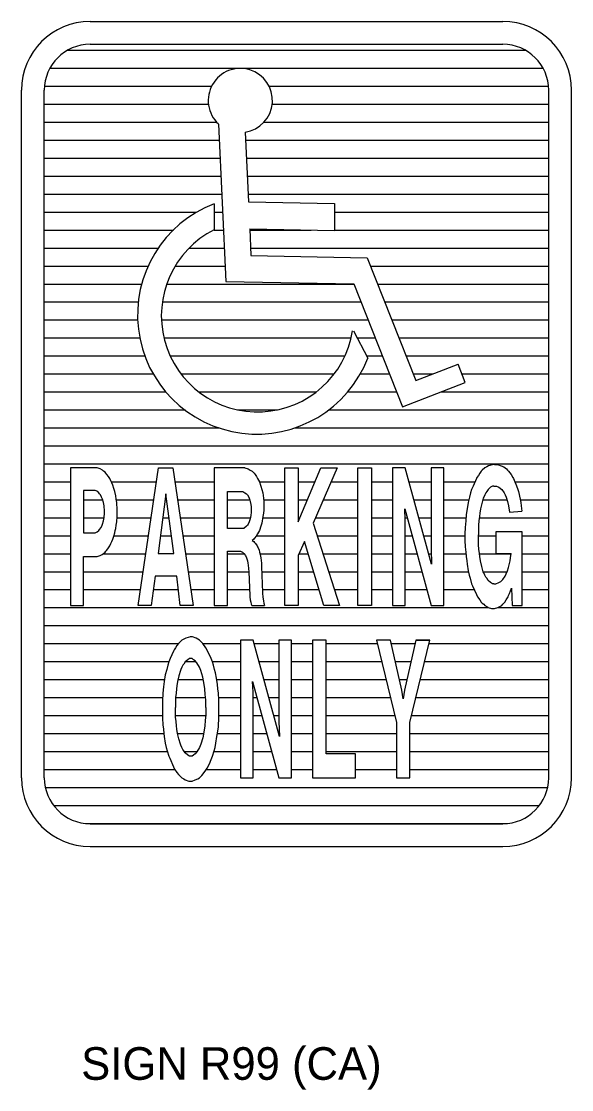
# Model space of a CAD drawing. Extents: x -1257 to -1074, y 318 to 440.
# Drawn here: x -1213.53 to -1201.72, y 355.38 to 378.32 of the extents above; entities that cross this region are included whole.
import ezdxf

# ---------------------------------------------------------------- set-up
doc = ezdxf.new("R2010")
doc.units = 0
doc.layers.add('mc_MISC-CONST-anno', color=7, linetype='Continuous')
doc.layers.add('rd_CONST-DETAIL', color=7, linetype='Continuous')

msp = doc.modelspace()

# ---------------------------------------------------------------- linework, layer by layer
at = {"layer": 'rd_CONST-DETAIL'}
for p, q in [((-1212.051, 378.318), (-1203.193, 378.318)), ((-1212.051, 377.826), (-1203.193, 377.826)), ((-1212.535, 377.697), (-1202.708, 377.697)), ((-1212.915, 377.311), (-1202.33, 377.311)), ((-1213.527, 362.078), (-1213.527, 376.841)), ((-1213.035, 362.078), (-1213.035, 376.841)), ((-1213.029, 376.925), (-1209.444, 376.925)), ((-1208.213, 376.925), (-1202.216, 376.925)), ((-1202.209, 362.078), (-1202.209, 376.841)), ((-1201.716, 362.078), (-1201.716, 376.841)), ((-1213.035, 376.539), (-1209.508, 376.539)), ((-1208.146, 376.539), (-1202.209, 376.539)), ((-1213.035, 376.153), (-1209.329, 376.153)), ((-1208.324, 376.153), (-1202.209, 376.153)), ((-1209.297, 376.116), (-1209.297, 376.116)), ((-1209.295, 376.114), (-1209.138, 372.734)), ((-1208.723, 375.939), (-1208.654, 374.442)), ((-1213.035, 375.767), (-1209.279, 375.767)), ((-1208.715, 375.767), (-1202.209, 375.767)), ((-1213.035, 375.381), (-1209.261, 375.381)), ((-1208.697, 375.381), (-1202.209, 375.381)), ((-1213.035, 374.995), (-1209.243, 374.995)), ((-1208.679, 374.995), (-1202.209, 374.995)), ((-1213.035, 374.609), (-1209.225, 374.609)), ((-1208.661, 374.609), (-1202.209, 374.609)), ((-1209.388, 374.403), (-1209.388, 373.844)), ((-1208.654, 374.442), (-1206.807, 374.407)), ((-1206.807, 374.407), (-1206.808, 373.827)), ((-1213.035, 374.223), (-1209.766, 374.223)), ((-1209.388, 374.223), (-1209.207, 374.223)), ((-1206.808, 374.223), (-1202.209, 374.223)), ((-1213.035, 373.837), (-1210.262, 373.837)), ((-1209.388, 373.837), (-1209.189, 373.837)), ((-1208.627, 373.862), (-1206.808, 373.827)), ((-1208.627, 373.862), (-1208.6, 373.292)), ((-1208.625, 373.837), (-1207.309, 373.837)), ((-1206.808, 373.837), (-1202.209, 373.837)), ((-1213.035, 373.451), (-1210.592, 373.451)), ((-1209.927, 373.451), (-1209.171, 373.451)), ((-1208.608, 373.451), (-1202.209, 373.451)), ((-1208.6, 373.292), (-1206.106, 373.244)), ((-1206.106, 373.244), (-1205.062, 370.605)), ((-1213.035, 373.065), (-1210.81, 373.065)), ((-1210.227, 373.065), (-1209.153, 373.065)), ((-1206.035, 373.065), (-1202.209, 373.065)), ((-1209.138, 372.734), (-1206.388, 372.681)), ((-1213.035, 372.679), (-1210.94, 372.679)), ((-1210.408, 372.679), (-1206.387, 372.679)), ((-1206.388, 372.681), (-1205.344, 370.042)), ((-1205.883, 372.679), (-1202.209, 372.679)), ((-1213.035, 372.293), (-1211.019, 372.293)), ((-1210.502, 372.293), (-1206.234, 372.293)), ((-1205.73, 372.293), (-1202.209, 372.293)), ((-1213.035, 371.907), (-1211.033, 371.907)), ((-1210.521, 371.907), (-1206.082, 371.907)), ((-1205.577, 371.907), (-1202.209, 371.907)), ((-1206.4, 371.672), (-1206.091, 371.088)), ((-1213.035, 371.521), (-1210.99, 371.521)), ((-1210.467, 371.521), (-1206.446, 371.521)), ((-1206.328, 371.521), (-1205.929, 371.521)), ((-1205.424, 371.521), (-1202.209, 371.521)), ((-1213.035, 371.135), (-1210.875, 371.135)), ((-1210.334, 371.135), (-1206.579, 371.135)), ((-1206.112, 371.135), (-1205.776, 371.135)), ((-1205.272, 371.135), (-1202.209, 371.135)), ((-1205.062, 370.605), (-1204.154, 370.959)), ((-1204, 370.564), (-1204.154, 370.959)), ((-1213.035, 370.749), (-1210.695, 370.749)), ((-1210.103, 370.749), (-1206.811, 370.749)), ((-1206.249, 370.749), (-1205.623, 370.749)), ((-1205.119, 370.749), (-1204.692, 370.749)), ((-1204.072, 370.749), (-1202.209, 370.749)), ((-1205.344, 370.042), (-1204, 370.564)), ((-1213.035, 370.363), (-1210.43, 370.363)), ((-1209.72, 370.363), (-1207.194, 370.363)), ((-1206.508, 370.363), (-1205.471, 370.363)), ((-1204.517, 370.363), (-1202.209, 370.363)), ((-1213.035, 369.977), (-1210.006, 369.977)), ((-1208.885, 369.977), (-1208.029, 369.977)), ((-1206.917, 369.977), (-1202.209, 369.977)), ((-1213.035, 369.591), (-1209.288, 369.591)), ((-1207.653, 369.591), (-1202.209, 369.591)), ((-1213.035, 369.205), (-1202.209, 369.205)), ((-1213.035, 368.819), (-1202.209, 368.819)), ((-1213.035, 368.433), (-1212.475, 368.433)), ((-1211.598, 368.433), (-1210.626, 368.433)), ((-1210.234, 368.433), (-1209.389, 368.433)), ((-1208.418, 368.433), (-1207.872, 368.433)), ((-1207.589, 368.433), (-1207.224, 368.433)), ((-1206.881, 368.433), (-1206.302, 368.433)), ((-1206.009, 368.433), (-1205.559, 368.433)), ((-1205.206, 368.433), (-1204.733, 368.433)), ((-1204.461, 368.433), (-1203.79, 368.433)), ((-1202.935, 368.433), (-1202.209, 368.433)), ((-1213.035, 368.047), (-1212.475, 368.047)), ((-1212.193, 368.047), (-1211.781, 368.047)), ((-1211.49, 368.047), (-1210.683, 368.047)), ((-1210.441, 368.047), (-1210.408, 368.047)), ((-1210.176, 368.047), (-1209.389, 368.047)), ((-1209.106, 368.047), (-1208.629, 368.047)), ((-1208.327, 368.047), (-1207.872, 368.047)), ((-1207.589, 368.047), (-1207.387, 368.047)), ((-1207.048, 368.047), (-1206.302, 368.047)), ((-1206.009, 368.047), (-1205.559, 368.047)), ((-1205.1, 368.047), (-1204.733, 368.047)), ((-1204.461, 368.047), (-1203.922, 368.047)), ((-1203.623, 368.047), (-1203.102, 368.047)), ((-1202.817, 368.047), (-1202.209, 368.047)), ((-1213.035, 367.661), (-1212.475, 367.661)), ((-1212.193, 367.661), (-1211.753, 367.661)), ((-1211.473, 367.661), (-1210.741, 367.661)), ((-1210.492, 367.661), (-1210.357, 367.661)), ((-1210.119, 367.661), (-1209.389, 367.661)), ((-1209.106, 367.661), (-1208.611, 367.661)), ((-1208.346, 367.661), (-1207.872, 367.661)), ((-1207.589, 367.661), (-1207.55, 367.661)), ((-1207.215, 367.661), (-1206.302, 367.661)), ((-1206.009, 367.661), (-1205.559, 367.661)), ((-1205.289, 367.661), (-1205.247, 367.661)), ((-1204.995, 367.661), (-1204.733, 367.661)), ((-1204.461, 367.661), (-1203.985, 367.661)), ((-1203.7, 367.661), (-1202.209, 367.661)), ((-1213.035, 367.275), (-1212.475, 367.275)), ((-1211.542, 367.275), (-1210.798, 367.275)), ((-1210.542, 367.275), (-1210.307, 367.275)), ((-1210.061, 367.275), (-1209.389, 367.275)), ((-1208.484, 367.275), (-1207.872, 367.275)), ((-1207.178, 367.275), (-1206.302, 367.275)), ((-1206.009, 367.275), (-1205.559, 367.275)), ((-1205.287, 367.275), (-1205.141, 367.275)), ((-1204.89, 367.275), (-1204.733, 367.275)), ((-1204.461, 367.275), (-1204.011, 367.275)), ((-1203.718, 367.275), (-1203.341, 367.275)), ((-1202.776, 367.275), (-1202.209, 367.275)), ((-1213.035, 366.889), (-1212.475, 366.889)), ((-1211.772, 366.889), (-1210.856, 366.889)), ((-1210.004, 366.889), (-1209.389, 366.889)), ((-1209.106, 366.889), (-1208.746, 366.889)), ((-1208.409, 366.889), (-1207.872, 366.889)), ((-1207.571, 366.889), (-1207.373, 366.889)), ((-1207.055, 366.889), (-1206.302, 366.889)), ((-1206.009, 366.889), (-1205.559, 366.889)), ((-1205.287, 366.889), (-1205.036, 366.889)), ((-1204.784, 366.889), (-1204.73, 366.889)), ((-1204.461, 366.889), (-1203.987, 366.889)), ((-1203.696, 366.889), (-1203.018, 366.889)), ((-1202.776, 366.889), (-1202.209, 366.889)), ((-1213.035, 366.503), (-1212.475, 366.503)), ((-1212.193, 366.503), (-1210.913, 366.503)), ((-1209.946, 366.503), (-1209.389, 366.503)), ((-1209.106, 366.503), (-1208.646, 366.503)), ((-1208.37, 366.503), (-1207.872, 366.503)), ((-1207.589, 366.503), (-1207.255, 366.503)), ((-1206.931, 366.503), (-1206.302, 366.503)), ((-1206.009, 366.503), (-1205.559, 366.503)), ((-1205.287, 366.503), (-1204.931, 366.503)), ((-1204.461, 366.503), (-1203.933, 366.503)), ((-1203.614, 366.503), (-1203.099, 366.503)), ((-1202.776, 366.503), (-1202.209, 366.503)), ((-1213.035, 366.117), (-1212.475, 366.117)), ((-1212.193, 366.117), (-1210.971, 366.117)), ((-1210.693, 366.117), (-1210.16, 366.117)), ((-1209.889, 366.117), (-1209.389, 366.117)), ((-1209.106, 366.117), (-1208.63, 366.117)), ((-1208.355, 366.117), (-1207.872, 366.117)), ((-1207.589, 366.117), (-1207.138, 366.117)), ((-1206.808, 366.117), (-1206.302, 366.117)), ((-1206.009, 366.117), (-1205.559, 366.117)), ((-1205.287, 366.117), (-1204.825, 366.117)), ((-1204.461, 366.117), (-1203.807, 366.117)), ((-1203.019, 366.117), (-1203.006, 366.117)), ((-1202.776, 366.117), (-1202.209, 366.117)), ((-1213.035, 365.731), (-1203.503, 365.731)), ((-1203.305, 365.731), (-1202.209, 365.731)), ((-1213.035, 365.345), (-1202.209, 365.345)), ((-1213.035, 364.959), (-1210.157, 364.959)), ((-1209.631, 364.959), (-1208.827, 364.959)), ((-1208.535, 364.959), (-1208, 364.959)), ((-1207.728, 364.959), (-1207.278, 364.959)), ((-1206.985, 364.959), (-1205.89, 364.959)), ((-1205.588, 364.959), (-1205.076, 364.959)), ((-1204.774, 364.959), (-1202.209, 364.959)), ((-1213.035, 364.573), (-1210.361, 364.573)), ((-1210.001, 364.573), (-1209.785, 364.573)), ((-1209.426, 364.573), (-1208.827, 364.573)), ((-1208.43, 364.573), (-1208, 364.573)), ((-1207.728, 364.573), (-1207.278, 364.573)), ((-1206.985, 364.573), (-1205.796, 364.573)), ((-1205.501, 364.573), (-1205.163, 364.573)), ((-1204.868, 364.573), (-1202.209, 364.573)), ((-1213.035, 364.188), (-1210.453, 364.188)), ((-1210.165, 364.188), (-1209.623, 364.188)), ((-1209.335, 364.188), (-1208.827, 364.188)), ((-1208.324, 364.188), (-1208, 364.188)), ((-1207.728, 364.188), (-1207.278, 364.188)), ((-1206.985, 364.188), (-1205.703, 364.188)), ((-1205.414, 364.188), (-1205.25, 364.188)), ((-1204.961, 364.188), (-1202.209, 364.188)), ((-1213.035, 363.802), (-1210.496, 363.802)), ((-1210.218, 363.802), (-1209.574, 363.802)), ((-1209.291, 363.802), (-1208.827, 363.802)), ((-1208.554, 363.802), (-1208.47, 363.802)), ((-1208.219, 363.802), (-1208, 363.802)), ((-1207.728, 363.802), (-1207.278, 363.802)), ((-1206.985, 363.802), (-1205.609, 363.802)), ((-1205.336, 363.802), (-1205.328, 363.802)), ((-1205.055, 363.802), (-1202.209, 363.802)), ((-1213.035, 363.416), (-1210.501, 363.416)), ((-1210.218, 363.416), (-1209.57, 363.416)), ((-1209.287, 363.416), (-1208.827, 363.416)), ((-1208.554, 363.416), (-1208.365, 363.416)), ((-1208.113, 363.416), (-1208, 363.416)), ((-1207.728, 363.416), (-1207.278, 363.416)), ((-1206.985, 363.416), (-1205.515, 363.416)), ((-1205.149, 363.416), (-1202.209, 363.416)), ((-1213.035, 363.03), (-1210.469, 363.03)), ((-1210.176, 363.03), (-1209.616, 363.03)), ((-1209.317, 363.03), (-1208.827, 363.03)), ((-1208.554, 363.03), (-1208.26, 363.03)), ((-1208.008, 363.03), (-1207.992, 363.03)), ((-1207.728, 363.03), (-1207.278, 363.03)), ((-1206.985, 363.03), (-1205.479, 363.03)), ((-1205.186, 363.03), (-1202.209, 363.03)), ((-1213.035, 362.644), (-1210.392, 362.644)), ((-1210.029, 362.644), (-1209.754, 362.644)), ((-1209.396, 362.644), (-1208.827, 362.644)), ((-1208.554, 362.644), (-1208.154, 362.644)), ((-1207.728, 362.644), (-1207.278, 362.644)), ((-1206.985, 362.644), (-1205.479, 362.644)), ((-1205.186, 362.644), (-1202.209, 362.644)), ((-1213.035, 362.258), (-1210.234, 362.258)), ((-1209.558, 362.258), (-1208.827, 362.258)), ((-1208.554, 362.258), (-1208.049, 362.258)), ((-1207.728, 362.258), (-1207.278, 362.258)), ((-1206.357, 362.258), (-1205.479, 362.258)), ((-1205.186, 362.258), (-1202.209, 362.258)), ((-1213.011, 361.872), (-1202.234, 361.872)), ((-1212.833, 361.486), (-1202.41, 361.486)), ((-1212.132, 361.1), (-1203.122, 361.1)), ((-1212.051, 361.093), (-1203.193, 361.093)), ((-1212.051, 360.601), (-1203.193, 360.601))]:
    msp.add_line(p, q, dxfattribs=at)
for points in [[(-1203.394, 368.802), (-1203.498, 368.779), (-1203.54, 368.756), (-1203.582, 368.732), (-1203.634, 368.686), (-1203.655, 368.663), (-1203.687, 368.616), (-1203.718, 368.57), (-1203.749, 368.523), (-1203.76, 368.5), (-1203.833, 368.337), (-1203.865, 368.267), (-1203.885, 368.198), (-1203.906, 368.105), (-1203.938, 367.988), (-1203.959, 367.849), (-1203.98, 367.733), (-1203.99, 367.593), (-1204.001, 367.454), (-1204.011, 367.314), (-1204.011, 367.244)], [(-1203.373, 368.802), (-1203.404, 368.802)], [(-1203.373, 368.802), (-1203.31, 368.802), (-1203.226, 368.779), (-1203.174, 368.756), (-1203.111, 368.709), (-1203.09, 368.686), (-1203.069, 368.663), (-1203.017, 368.593), (-1202.975, 368.523), (-1202.965, 368.5), (-1202.933, 368.43), (-1202.912, 368.384), (-1202.881, 368.291), (-1202.86, 368.221), (-1202.818, 368.058), (-1202.808, 367.988), (-1202.797, 367.919), (-1202.787, 367.802)], [(-1211.9, 368.732), (-1212.475, 368.732), (-1212.475, 365.78), (-1212.193, 365.78), (-1212.193, 366.826), (-1211.9, 366.826)], [(-1211.9, 366.826), (-1211.837, 366.849), (-1211.795, 366.872), (-1211.764, 366.896), (-1211.732, 366.919), (-1211.711, 366.942), (-1211.69, 366.965), (-1211.659, 367.012), (-1211.628, 367.058), (-1211.607, 367.105), (-1211.586, 367.151), (-1211.565, 367.198), (-1211.544, 367.268), (-1211.523, 367.337), (-1211.513, 367.384), (-1211.502, 367.43), (-1211.492, 367.5), (-1211.481, 367.57), (-1211.471, 367.686), (-1211.471, 367.756), (-1211.471, 367.849), (-1211.481, 367.965), (-1211.481, 367.988), (-1211.492, 368.058), (-1211.502, 368.128), (-1211.523, 368.221), (-1211.544, 368.291), (-1211.565, 368.36), (-1211.586, 368.407), (-1211.607, 368.453), (-1211.628, 368.5), (-1211.659, 368.546), (-1211.69, 368.593), (-1211.711, 368.616), (-1211.732, 368.639), (-1211.764, 368.663), (-1211.785, 368.686), (-1211.837, 368.709), (-1211.9, 368.732)], [(-1211.021, 365.78), (-1210.581, 368.732), (-1210.278, 368.732), (-1209.839, 365.78), (-1210.121, 365.78), (-1210.194, 366.407), (-1210.655, 366.407), (-1210.738, 365.78), (-1211.021, 365.78)], [(-1208.73, 368.732), (-1209.389, 368.732), (-1209.389, 365.78), (-1209.106, 365.78), (-1209.106, 366.942), (-1208.855, 366.942)], [(-1208.73, 368.732), (-1208.656, 368.709), (-1208.614, 368.686), (-1208.573, 368.663), (-1208.552, 368.639), (-1208.531, 368.616), (-1208.51, 368.593), (-1208.478, 368.546), (-1208.458, 368.5), (-1208.416, 368.43), (-1208.395, 368.36), (-1208.384, 368.337), (-1208.363, 368.267), (-1208.342, 368.198), (-1208.332, 368.081), (-1208.322, 368.012), (-1208.322, 367.919), (-1208.322, 367.826), (-1208.332, 367.756), (-1208.342, 367.686), (-1208.363, 367.547), (-1208.384, 367.477), (-1208.416, 367.384), (-1208.458, 367.314), (-1208.489, 367.268), (-1208.52, 367.221), (-1208.541, 367.198), (-1208.573, 367.175), (-1208.541, 367.151), (-1208.52, 367.128), (-1208.499, 367.105), (-1208.468, 367.058), (-1208.458, 367.035), (-1208.447, 367.012), (-1208.426, 366.965), (-1208.416, 366.919), (-1208.405, 366.872), (-1208.384, 366.803), (-1208.374, 366.686), (-1208.374, 366.617), (-1208.353, 366.059), (-1208.353, 366.035), (-1208.342, 365.966), (-1208.332, 365.873), (-1208.322, 365.826), (-1208.311, 365.78)], [(-1207.872, 365.78), (-1207.872, 368.732), (-1207.589, 368.732), (-1207.589, 367.57), (-1207.097, 368.732), (-1206.752, 368.732), (-1207.265, 367.547), (-1206.7, 365.78), (-1207.035, 365.78), (-1207.453, 367.151), (-1207.589, 366.849), (-1207.589, 365.78), (-1207.872, 365.78)], [(-1206.302, 365.78), (-1206.302, 368.732), (-1206.009, 368.732), (-1206.009, 365.78), (-1206.302, 365.78)], [(-1205.559, 368.732), (-1205.559, 365.78), (-1205.287, 365.78), (-1205.287, 367.616), (-1205.298, 367.849), (-1204.733, 365.78), (-1204.461, 365.78), (-1204.461, 368.732), (-1204.733, 368.732), (-1204.733, 366.989), (-1204.722, 366.663), (-1205.287, 368.732), (-1205.559, 368.732)], [(-1203.383, 368.337), (-1203.415, 368.337), (-1203.457, 368.314), (-1203.509, 368.267), (-1203.54, 368.221), (-1203.561, 368.198), (-1203.582, 368.151), (-1203.603, 368.105), (-1203.613, 368.081), (-1203.645, 367.965), (-1203.676, 367.849), (-1203.687, 367.756), (-1203.697, 367.686), (-1203.708, 367.593), (-1203.718, 367.5), (-1203.718, 367.43), (-1203.718, 367.337), (-1203.718, 367.291)], [(-1203.383, 368.337), (-1203.331, 368.337), (-1203.279, 368.314), (-1203.216, 368.267), (-1203.164, 368.198), (-1203.143, 368.151), (-1203.122, 368.105), (-1203.09, 368.012), (-1203.069, 367.919), (-1203.048, 367.779)], [(-1211.962, 368.244), (-1212.193, 368.244), (-1212.193, 367.337), (-1211.962, 367.337)], [(-1211.962, 367.337), (-1211.942, 367.337), (-1211.9, 367.361), (-1211.868, 367.384), (-1211.847, 367.407), (-1211.816, 367.454), (-1211.795, 367.5), (-1211.785, 367.523), (-1211.764, 367.593), (-1211.753, 367.663), (-1211.743, 367.756), (-1211.743, 367.802), (-1211.753, 367.919), (-1211.764, 367.988), (-1211.785, 368.058), (-1211.806, 368.105), (-1211.826, 368.151), (-1211.847, 368.174), (-1211.868, 368.198), (-1211.889, 368.221), (-1211.942, 368.244), (-1211.952, 368.244), (-1211.962, 368.244)], [(-1210.424, 368.174), (-1210.592, 366.896), (-1210.257, 366.896), (-1210.424, 368.174)], [(-1208.751, 367.43), (-1209.106, 367.43), (-1209.106, 368.221), (-1208.771, 368.221)], [(-1208.771, 368.221), (-1208.73, 368.198), (-1208.698, 368.174), (-1208.677, 368.151), (-1208.646, 368.105), (-1208.625, 368.035), (-1208.614, 368.012), (-1208.604, 367.942), (-1208.594, 367.895), (-1208.594, 367.826), (-1208.594, 367.779), (-1208.604, 367.709), (-1208.614, 367.64), (-1208.635, 367.57), (-1208.656, 367.523), (-1208.677, 367.5), (-1208.698, 367.477), (-1208.751, 367.43), (-1208.771, 367.43)], [(-1203.048, 367.779), (-1202.787, 367.802)], [(-1204.011, 367.244), (-1204.011, 367.175), (-1204.001, 367.035), (-1203.99, 366.919), (-1203.98, 366.826), (-1203.969, 366.733), (-1203.959, 366.663), (-1203.938, 366.524), (-1203.917, 366.431), (-1203.896, 366.361), (-1203.865, 366.245), (-1203.844, 366.198), (-1203.76, 366.012), (-1203.739, 365.966), (-1203.687, 365.896), (-1203.655, 365.849), (-1203.634, 365.826), (-1203.603, 365.803), (-1203.582, 365.78), (-1203.54, 365.756), (-1203.509, 365.733), (-1203.436, 365.71), (-1203.394, 365.71)], [(-1203.383, 366.245), (-1203.415, 366.245), (-1203.457, 366.268), (-1203.509, 366.314), (-1203.54, 366.361), (-1203.561, 366.384), (-1203.582, 366.431), (-1203.603, 366.477), (-1203.613, 366.5), (-1203.645, 366.617), (-1203.676, 366.733), (-1203.687, 366.826), (-1203.697, 366.896), (-1203.708, 366.989), (-1203.718, 367.082), (-1203.718, 367.151), (-1203.718, 367.244), (-1203.718, 367.291)], [(-1203.007, 366.152), (-1202.996, 365.78), (-1202.776, 365.78), (-1202.776, 367.361), (-1203.341, 367.361), (-1203.341, 366.896), (-1203.017, 366.896)], [(-1208.855, 366.942), (-1208.824, 366.942), (-1208.782, 366.919), (-1208.751, 366.896), (-1208.719, 366.849), (-1208.698, 366.803), (-1208.677, 366.733), (-1208.667, 366.686), (-1208.656, 366.64), (-1208.646, 366.5), (-1208.625, 365.989), (-1208.625, 365.966), (-1208.614, 365.896), (-1208.604, 365.849), (-1208.594, 365.803), (-1208.583, 365.78)], [(-1203.383, 366.245), (-1203.341, 366.245), (-1203.279, 366.268), (-1203.237, 366.291), (-1203.195, 366.338), (-1203.143, 366.407), (-1203.122, 366.454), (-1203.09, 366.524), (-1203.069, 366.593), (-1203.038, 366.733), (-1203.028, 366.803), (-1203.017, 366.896)], [(-1203.394, 365.71), (-1203.373, 365.71), (-1203.3, 365.733), (-1203.258, 365.756), (-1203.216, 365.78), (-1203.195, 365.803), (-1203.174, 365.826), (-1203.153, 365.849), (-1203.122, 365.896), (-1203.08, 365.966), (-1203.069, 365.989), (-1203.048, 366.035), (-1203.007, 366.152)], [(-1208.583, 365.78), (-1208.311, 365.78)], [(-1209.894, 365.101), (-1209.998, 365.078), (-1210.04, 365.054), (-1210.082, 365.031), (-1210.134, 364.985), (-1210.155, 364.961), (-1210.187, 364.915), (-1210.218, 364.868), (-1210.249, 364.822), (-1210.26, 364.799), (-1210.333, 364.636), (-1210.364, 364.566), (-1210.385, 364.496), (-1210.406, 364.403), (-1210.438, 364.287), (-1210.459, 364.148), (-1210.48, 364.031), (-1210.49, 363.892), (-1210.501, 363.729), (-1210.501, 363.613), (-1210.501, 363.543)], [(-1209.287, 363.543), (-1209.287, 363.683), (-1209.287, 363.752), (-1209.297, 363.892), (-1209.308, 363.985), (-1209.318, 364.078), (-1209.339, 364.217), (-1209.36, 364.334), (-1209.381, 364.403), (-1209.402, 364.496), (-1209.423, 364.566), (-1209.454, 364.636), (-1209.517, 364.775), (-1209.569, 364.868), (-1209.632, 364.961), (-1209.705, 365.031), (-1209.737, 365.054), (-1209.779, 365.078), (-1209.852, 365.101), (-1209.904, 365.101)], [(-1208.827, 365.031), (-1208.827, 362.078), (-1208.554, 362.078), (-1208.554, 363.915), (-1208.565, 364.148), (-1208, 362.078), (-1207.728, 362.078), (-1207.728, 365.031), (-1208, 365.031), (-1208, 363.287), (-1207.99, 362.962), (-1208.554, 365.031), (-1208.827, 365.031)], [(-1207.278, 365.031), (-1207.278, 362.078), (-1206.357, 362.078), (-1206.357, 362.59), (-1206.985, 362.59), (-1206.985, 365.031), (-1207.278, 365.031)], [(-1205.907, 365.031), (-1205.479, 363.264), (-1205.479, 362.078), (-1205.186, 362.078), (-1205.186, 363.264), (-1204.757, 365.031), (-1205.06, 365.031), (-1205.301, 363.962), (-1205.332, 363.776), (-1205.363, 363.962), (-1205.604, 365.031), (-1205.907, 365.031)], [(-1205.06, 365.031), (-1204.757, 365.031)], [(-1209.569, 363.59), (-1209.569, 363.636), (-1209.569, 363.752), (-1209.58, 363.869), (-1209.59, 363.985), (-1209.611, 364.124), (-1209.632, 364.241), (-1209.674, 364.38), (-1209.705, 364.45), (-1209.758, 364.543), (-1209.8, 364.589), (-1209.831, 364.613), (-1209.862, 364.636), (-1209.883, 364.636), (-1209.915, 364.636), (-1209.956, 364.613), (-1210.009, 364.566), (-1210.04, 364.52), (-1210.061, 364.496), (-1210.082, 364.45), (-1210.103, 364.403), (-1210.113, 364.38), (-1210.145, 364.264), (-1210.176, 364.148), (-1210.187, 364.055), (-1210.197, 363.985), (-1210.208, 363.892), (-1210.218, 363.799), (-1210.218, 363.729), (-1210.218, 363.636), (-1210.218, 363.59)], [(-1210.501, 363.543), (-1210.501, 363.473), (-1210.501, 363.357), (-1210.49, 363.218), (-1210.48, 363.125), (-1210.469, 363.032), (-1210.459, 362.962), (-1210.438, 362.822), (-1210.417, 362.729), (-1210.396, 362.66), (-1210.364, 362.543), (-1210.344, 362.497), (-1210.26, 362.311), (-1210.239, 362.264), (-1210.187, 362.195), (-1210.155, 362.148), (-1210.134, 362.125), (-1210.103, 362.102), (-1210.082, 362.078), (-1210.04, 362.055), (-1210.009, 362.032), (-1209.936, 362.009), (-1209.883, 362.009), (-1209.862, 362.009), (-1209.8, 362.032), (-1209.737, 362.055), (-1209.705, 362.078), (-1209.653, 362.125), (-1209.601, 362.195), (-1209.569, 362.241), (-1209.538, 362.288), (-1209.486, 362.381), (-1209.454, 362.474), (-1209.423, 362.543), (-1209.391, 362.66), (-1209.371, 362.729), (-1209.35, 362.822), (-1209.329, 362.962), (-1209.308, 363.078), (-1209.297, 363.171), (-1209.287, 363.38), (-1209.287, 363.543)], [(-1209.883, 362.543), (-1209.915, 362.543), (-1209.956, 362.567), (-1210.009, 362.613), (-1210.04, 362.66), (-1210.061, 362.683), (-1210.082, 362.729), (-1210.103, 362.776), (-1210.113, 362.799), (-1210.145, 362.915), (-1210.176, 363.032), (-1210.187, 363.125), (-1210.197, 363.194), (-1210.208, 363.287), (-1210.218, 363.38), (-1210.218, 363.45), (-1210.218, 363.543), (-1210.218, 363.59)], [(-1209.569, 363.59), (-1209.569, 363.543), (-1209.569, 363.427), (-1209.58, 363.311), (-1209.59, 363.194), (-1209.611, 363.055), (-1209.632, 362.939), (-1209.674, 362.799), (-1209.705, 362.729), (-1209.758, 362.636), (-1209.8, 362.59), (-1209.831, 362.567), (-1209.862, 362.543), (-1209.883, 362.543)]]:
    msp.add_lwpolyline(points, dxfattribs=at)
for centre, radius, start, end in [((-1212.051, 376.841), 1.476, 90, 180), ((-1203.193, 376.841), 1.476, 0, 90), ((-1212.051, 376.841), 0.984, 90, 180), ((-1203.193, 376.841), 0.984, 0, 90), ((-1208.827, 376.62), 0.689, 278.6332, 227.2092), ((-1208.476, 372.014), 2.558, 110.8877, 338.7801), ((-1208.457, 371.999), 2.066, 116.7766, 350.9647), ((-1208.476, 372.014), 2.558, 338.7814, 338.8071), ((-1212.051, 362.078), 1.476, 180, 270), ((-1212.051, 362.078), 0.984, 180, 270), ((-1203.193, 362.078), 1.476, 270, 0), ((-1203.193, 362.078), 0.984, 270, 0)]:
    msp.add_arc(centre, radius, start, end, dxfattribs=at)

# ---------------------------------------------------------------- texts
at = {"layer": 'mc_MISC-CONST-anno'}
msp.add_text('SIGN R99 (CA)', height=0.7, dxfattribs=at).set_placement((-1212.244, 355.594))

doc.saveas('drawing.dxf')
